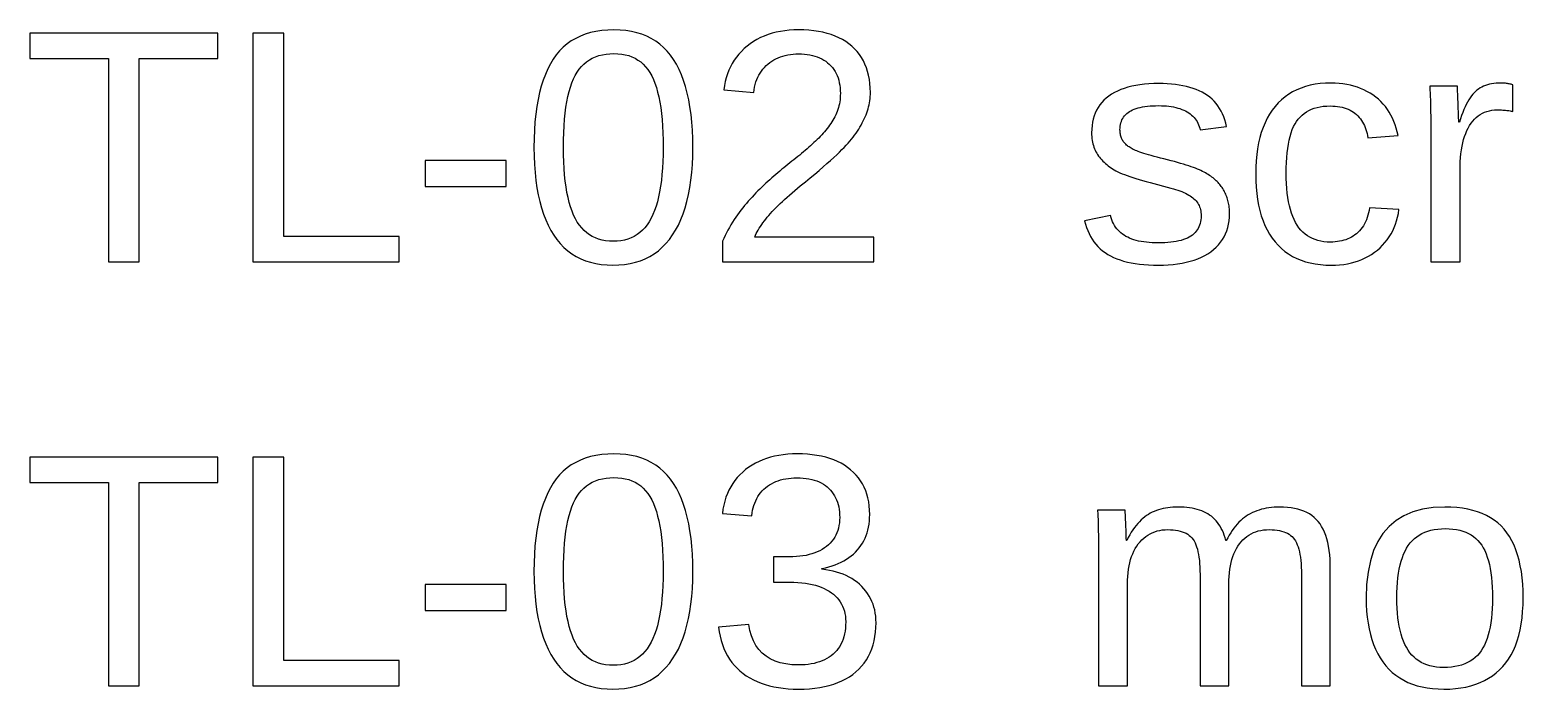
# Model space of a CAD drawing. Extents: x -27 to 133, y -77 to 15.
# Drawn here: x 72.05 to 82.35, y -1.41 to 3.13 of the extents above; entities that cross this region are included whole.
import ezdxf

# ---------------------------------------------------------------- set-up
doc = ezdxf.new("R2010")
doc.units = 0
doc.layers.get('0').update_dxf_attribs({"linetype": 'CONTINUOUS'})

msp = doc.modelspace()

# ---------------------------------------------------------------- linework, layer by layer
for points in [[(72.8056, 2.93306), (73.3472, 2.93306), (73.3472, 3.10761), (72.0515, 3.10761), (72.0515, 2.93306), (72.593, 2.93306), (72.593, 1.53107), (72.8056, 1.53107)], [(74.5982, 1.70563), (73.8015, 1.70563), (73.8015, 3.10761), (73.5878, 3.10761), (73.5878, 1.53107), (74.5982, 1.53107)], [(76.113, 1.50993), (76.1524, 1.51362), (76.1903, 1.51978), (76.2267, 1.5284), (76.2614, 1.53948), (76.2946, 1.55303), (76.3263, 1.56904), (76.3563, 1.58751), (76.3848, 1.60845), (76.4117, 1.63184), (76.4371, 1.6577), (76.4609, 1.68603), (76.4831, 1.71681), (76.5037, 1.74994), (76.5227, 1.78527), (76.54, 1.82282), (76.5556, 1.86257), (76.5697, 1.90454), (76.582, 1.94872), (76.5927, 1.99511), (76.6018, 2.04372), (76.6092, 2.09453), (76.615, 2.14756), (76.6191, 2.2028), (76.6216, 2.26024), (76.6224, 2.3199), (76.6216, 2.38054), (76.6193, 2.43884), (76.6153, 2.49481), (76.6099, 2.54845), (76.6028, 2.59976), (76.5942, 2.64874), (76.584, 2.69539), (76.5722, 2.73971), (76.5589, 2.7817), (76.544, 2.82136), (76.5275, 2.85868), (76.5094, 2.89368), (76.4898, 2.92634), (76.4686, 2.95664), (76.4456, 2.9845), (76.4208, 3.00995), (76.3944, 3.03297), (76.3662, 3.05357), (76.3363, 3.07174), (76.3047, 3.08749), (76.2713, 3.10082), (76.2363, 3.11172), (76.1994, 3.12021), (76.1609, 3.12626), (76.1206, 3.1299), (76.0786, 3.13111), (76.0355, 3.12991), (75.9941, 3.12632), (75.9546, 3.12032), (75.9169, 3.11194), (75.8811, 3.10115), (75.847, 3.08797), (75.8148, 3.07239), (75.7844, 3.05442), (75.7558, 3.03404), (75.729, 3.01128), (75.704, 2.98611), (75.6809, 2.95855), (75.6596, 2.92859), (75.64, 2.89623), (75.6219, 2.86145), (75.6055, 2.82427), (75.5906, 2.78468), (75.5772, 2.74268), (75.5655, 2.69827), (75.5553, 2.65145), (75.5466, 2.60221), (75.5396, 2.55057), (75.5341, 2.49652), (75.5301, 2.44006), (75.5278, 2.38119), (75.527, 2.3199), (75.5278, 2.25992), (75.5302, 2.20218), (75.5343, 2.1467), (75.5399, 2.09347), (75.5472, 2.04249), (75.5561, 1.99376), (75.5666, 1.94728), (75.5787, 1.90306), (75.5924, 1.86108), (75.6078, 1.82136), (75.6247, 1.78388), (75.6433, 1.74866), (75.6635, 1.71569), (75.6853, 1.68507), (75.7087, 1.6569), (75.7337, 1.63118), (75.7603, 1.60791), (75.7885, 1.58709), (75.8184, 1.56871), (75.8498, 1.55279), (75.8828, 1.53932), (75.9174, 1.52829), (75.9536, 1.51972), (75.9915, 1.5136), (76.0309, 1.50992), (76.0719, 1.5087)], [(77.8712, 1.70226), (77.0488, 1.70226), (77.0542, 1.71435), (77.0601, 1.72651), (77.0666, 1.73874), (77.0735, 1.75104), (77.0809, 1.76342), (77.0888, 1.77587), (77.0973, 1.78839), (77.1062, 1.80099), (77.1157, 1.81366), (77.1256, 1.8264), (77.136, 1.83922), (77.147, 1.8521), (77.1584, 1.86507), (77.1705, 1.87818), (77.1831, 1.89155), (77.1964, 1.90516), (77.2102, 1.91901), (77.2248, 1.93311), (77.2399, 1.94745), (77.2556, 1.96204), (77.272, 1.97688), (77.289, 1.99195), (77.3066, 2.00728), (77.3249, 2.02285), (77.3437, 2.03866), (77.3632, 2.05472), (77.3983, 2.08339), (77.4316, 2.11089), (77.4631, 2.1372), (77.4928, 2.16234), (77.5208, 2.1863), (77.5469, 2.20908), (77.5713, 2.23069), (77.5938, 2.25111), (77.6146, 2.27036), (77.6336, 2.28843), (77.6508, 2.30532), (77.6662, 2.32103), (77.6799, 2.33556), (77.6924, 2.34951), (77.7044, 2.36345), (77.7159, 2.37739), (77.7269, 2.39134), (77.7375, 2.40528), (77.7476, 2.41923), (77.7572, 2.43317), (77.7663, 2.44711), (77.7749, 2.46106), (77.7831, 2.475), (77.7907, 2.48894), (77.7979, 2.50289), (77.8046, 2.51683), (77.8108, 2.53078), (77.8165, 2.54475), (77.8217, 2.55872), (77.8265, 2.57271), (77.8307, 2.58671), (77.8344, 2.60073), (77.8376, 2.61476), (77.8404, 2.6288), (77.8426, 2.64286), (77.8443, 2.65692), (77.8456, 2.671), (77.8463, 2.6851), (77.8466, 2.69921), (77.8458, 2.73049), (77.8435, 2.76066), (77.8398, 2.78971), (77.8344, 2.81764), (77.8276, 2.84446), (77.8193, 2.87015), (77.8094, 2.89472), (77.7981, 2.91818), (77.7852, 2.94051), (77.7708, 2.96173), (77.7548, 2.98183), (77.7374, 3.0008), (77.7185, 3.01866), (77.6981, 3.0353), (77.6764, 3.0506), (77.6535, 3.06457), (77.6292, 3.07722), (77.6036, 3.08853), (77.5767, 3.09851), (77.5485, 3.10716), (77.519, 3.11448), (77.4882, 3.12046), (77.4561, 3.12512), (77.4227, 3.12845), (77.388, 3.13044), (77.352, 3.13111), (77.3191, 3.13045), (77.2871, 3.12846), (77.256, 3.12515), (77.2259, 3.12052), (77.1967, 3.11456), (77.1685, 3.10727), (77.1411, 3.09866), (77.1147, 3.08873), (77.0893, 3.07748), (77.0647, 3.0649), (77.0411, 3.05099), (77.0185, 3.03576), (76.9968, 3.01921), (76.9762, 3.00154), (76.957, 2.98295), (76.9391, 2.96346), (76.9227, 2.94304), (76.9076, 2.92172), (76.8939, 2.89948), (76.8815, 2.87633), (76.8705, 2.85226), (76.8609, 2.82728), (76.8527, 2.80139), (76.8458, 2.77458), (76.8403, 2.74686), (76.8362, 2.71823), (77.0421, 2.69921), (77.0447, 2.71832), (77.0482, 2.73677), (77.0525, 2.75455), (77.0575, 2.77166), (77.0634, 2.78811), (77.0702, 2.80388), (77.0777, 2.81899), (77.086, 2.83342), (77.0952, 2.84719), (77.1052, 2.86029), (77.116, 2.87272), (77.1276, 2.88448), (77.14, 2.89557), (77.1531, 2.90592), (77.1667, 2.91544), (77.1809, 2.92413), (77.1956, 2.93199), (77.2108, 2.93903), (77.2266, 2.94524), (77.2429, 2.95062), (77.2597, 2.95517), (77.2771, 2.95889), (77.295, 2.96179), (77.3135, 2.96386), (77.3325, 2.9651), (77.352, 2.96552), (77.3725, 2.96509), (77.3923, 2.96382), (77.4113, 2.9617), (77.4297, 2.95874), (77.4474, 2.95492), (77.4644, 2.95026), (77.4806, 2.94475), (77.4962, 2.9384), (77.5111, 2.93119), (77.5252, 2.92314), (77.5387, 2.91424), (77.5514, 2.9045), (77.5635, 2.89391), (77.5747, 2.88254), (77.5851, 2.87049), (77.5946, 2.85776), (77.6031, 2.84433), (77.6108, 2.83021), (77.6175, 2.81541), (77.6234, 2.79991), (77.6283, 2.78373), (77.6324, 2.76686), (77.6355, 2.7493), (77.6378, 2.73105), (77.6391, 2.71212), (77.6396, 2.69249), (77.6393, 2.67781), (77.6385, 2.66336), (77.6372, 2.64916), (77.6354, 2.63519), (77.633, 2.62146), (77.6302, 2.60796), (77.6268, 2.59471), (77.6228, 2.58169), (77.6184, 2.56891), (77.6134, 2.55637), (77.6079, 2.54407), (77.6019, 2.53201), (77.5954, 2.52018), (77.5884, 2.50852), (77.5811, 2.49693), (77.5735, 2.48542), (77.5656, 2.474), (77.5573, 2.46265), (77.5487, 2.45138), (77.5398, 2.44019), (77.5306, 2.42908), (77.521, 2.41805), (77.5112, 2.4071), (77.501, 2.39622), (77.4904, 2.38543), (77.4796, 2.37472), (77.4684, 2.36405), (77.4571, 2.35337), (77.4456, 2.3427), (77.4339, 2.33203), (77.4219, 2.32136), (77.4098, 2.31069), (77.3974, 2.30002), (77.3849, 2.28934), (77.3721, 2.27867), (77.3591, 2.268), (77.346, 2.25733), (77.3326, 2.24666), (77.319, 2.23599), (77.3053, 2.22524), (77.2916, 2.21436), (77.2779, 2.20334), (77.2641, 2.19218), (77.2503, 2.18089), (77.2365, 2.16945), (77.2227, 2.15787), (77.2089, 2.14616), (77.195, 2.1343), (77.1812, 2.12231), (77.1673, 2.11017), (77.1534, 2.0979), (77.1394, 2.08549), (77.1255, 2.0729), (77.1117, 2.06008), (77.098, 2.04704), (77.0844, 2.03377), (77.071, 2.02028), (77.0576, 2.00656), (77.0443, 1.99261), (77.0311, 1.97845), (77.018, 1.96405), (77.005, 1.94943), (76.9921, 1.93459), (76.9793, 1.91952), (76.9665, 1.90422), (76.954, 1.88863), (76.9418, 1.87268), (76.9299, 1.85636), (76.9183, 1.83968), (76.907, 1.82264), (76.896, 1.80523), (76.8853, 1.78746), (76.8749, 1.76932), (76.8648, 1.75082), (76.8549, 1.73195), (76.8454, 1.71272), (76.8362, 1.69313), (76.8273, 1.67317), (76.8273, 1.53107), (77.8712, 1.53107)], [(76.0472, 1.67409), (76.0214, 1.67685), (75.9967, 1.68145), (75.9731, 1.68789), (75.9508, 1.69618), (75.9295, 1.7063), (75.9094, 1.71826), (75.8905, 1.73207), (75.8727, 1.74771), (75.856, 1.7652), (75.8405, 1.78453), (75.8261, 1.80569), (75.8129, 1.8287), (75.8007, 1.85369), (75.7895, 1.88082), (75.7793, 1.91008), (75.7701, 1.94146), (75.7618, 1.97499), (75.7545, 2.01064), (75.7482, 2.04842), (75.7428, 2.08834), (75.7384, 2.13039), (75.735, 2.17457), (75.7326, 2.22088), (75.7311, 2.26933), (75.7307, 2.3199), (75.7311, 2.37194), (75.7326, 2.42168), (75.735, 2.46911), (75.7383, 2.51423), (75.7426, 2.55706), (75.7479, 2.59757), (75.7542, 2.63579), (75.7614, 2.6717), (75.7695, 2.7053), (75.7786, 2.73661), (75.7887, 2.7656), (75.7998, 2.7923), (75.8118, 2.81669), (75.8249, 2.83903), (75.8392, 2.85959), (75.8548, 2.87836), (75.8716, 2.89534), (75.8896, 2.91054), (75.9089, 2.92395), (75.9295, 2.93557), (75.9512, 2.9454), (75.9742, 2.95344), (75.9985, 2.9597), (76.024, 2.96417), (76.0507, 2.96685), (76.0786, 2.96774), (76.1059, 2.96684), (76.132, 2.96412), (76.1568, 2.95958), (76.1805, 2.95323), (76.2029, 2.94507), (76.2241, 2.93509), (76.2441, 2.9233), (76.2629, 2.90969), (76.2805, 2.89428), (76.2969, 2.87704), (76.3121, 2.858), (76.326, 2.83713), (76.3388, 2.81446), (76.3504, 2.78976), (76.3612, 2.76284), (76.371, 2.7337), (76.3799, 2.70233), (76.3878, 2.66874), (76.3948, 2.63292), (76.4009, 2.59488), (76.406, 2.55461), (76.4102, 2.51212), (76.4135, 2.4674), (76.4158, 2.42046), (76.4172, 2.37129), (76.4177, 2.3199), (76.4172, 2.2703), (76.4157, 2.22271), (76.4133, 2.17713), (76.4098, 2.13357), (76.4054, 2.09202), (76.4, 2.05248), (76.3937, 2.01495), (76.3863, 1.97943), (76.378, 1.94593), (76.3687, 1.91444), (76.3584, 1.88496), (76.3471, 1.8575), (76.3349, 1.83205), (76.3216, 1.80855), (76.3071, 1.78692), (76.2916, 1.76718), (76.2749, 1.74932), (76.2571, 1.73334), (76.2382, 1.71924), (76.2181, 1.70701), (76.1969, 1.69667), (76.1746, 1.68821), (76.1512, 1.68163), (76.1266, 1.67693), (76.101, 1.67411), (76.0741, 1.67317)], [(79.8669, 1.50925), (79.9008, 1.5109), (79.9336, 1.51364), (79.9651, 1.51749), (79.9954, 1.52243), (80.0245, 1.52848), (80.0523, 1.53562), (80.0789, 1.54386), (80.1043, 1.55321), (80.1285, 1.56365), (80.1514, 1.57518), (80.1731, 1.58782), (80.1936, 1.60156), (80.2128, 1.61631), (80.2303, 1.63199), (80.2464, 1.6486), (80.2609, 1.66613), (80.2739, 1.68459), (80.2854, 1.70398), (80.2953, 1.72429), (80.3038, 1.74553), (80.3106, 1.76769), (80.316, 1.79079), (80.3198, 1.81481), (80.3221, 1.83975), (80.3229, 1.86563), (80.3227, 1.87621), (80.3224, 1.88661), (80.3217, 1.89684), (80.3208, 1.90688), (80.3196, 1.91675), (80.3181, 1.92644), (80.3164, 1.93595), (80.3144, 1.94528), (80.3121, 1.95444), (80.3096, 1.96341), (80.3068, 1.97221), (80.3038, 1.98082), (80.3005, 1.98926), (80.2969, 1.99753), (80.2932, 2.00565), (80.2892, 2.01362), (80.285, 2.02144), (80.2805, 2.0291), (80.2759, 2.03661), (80.271, 2.04397), (80.266, 2.05118), (80.2607, 2.05823), (80.2551, 2.06514), (80.2494, 2.07188), (80.2435, 2.07848), (80.2373, 2.08493), (80.2308, 2.09125), (80.224, 2.09749), (80.2169, 2.10365), (80.2093, 2.10971), (80.2015, 2.1157), (80.1933, 2.12159), (80.1847, 2.1274), (80.1758, 2.13312), (80.1665, 2.13876), (80.1569, 2.14431), (80.1469, 2.14978), (80.1366, 2.15516), (80.126, 2.16045), (80.1146, 2.16574), (80.1021, 2.1711), (80.0887, 2.17653), (80.0741, 2.18204), (80.0585, 2.18762), (80.0418, 2.19327), (80.0241, 2.19899), (80.0053, 2.20479), (79.9855, 2.21066), (79.9645, 2.2166), (79.9426, 2.22262), (79.9196, 2.2287), (79.8955, 2.23486), (79.8702, 2.24113), (79.8462, 2.24718), (79.8237, 2.25302), (79.8025, 2.25864), (79.7827, 2.26406), (79.7643, 2.26926), (79.7472, 2.27426), (79.7316, 2.27904), (79.7173, 2.2836), (79.7044, 2.28796), (79.6928, 2.2921), (79.6827, 2.29604), (79.6739, 2.29976), (79.666, 2.30343), (79.6583, 2.30723), (79.651, 2.31114), (79.644, 2.31517), (79.6373, 2.31932), (79.6308, 2.32359), (79.6247, 2.32798), (79.6189, 2.33249), (79.6134, 2.33711), (79.6082, 2.34186), (79.6033, 2.34673), (79.5987, 2.35171), (79.5945, 2.35681), (79.5905, 2.36209), (79.5868, 2.36757), (79.5835, 2.37326), (79.5805, 2.37917), (79.5778, 2.38529), (79.5754, 2.39162), (79.5733, 2.39816), (79.5716, 2.40491), (79.5702, 2.41188), (79.569, 2.41906), (79.5682, 2.42644), (79.5678, 2.43404), (79.5676, 2.44186), (79.568, 2.45451), (79.5691, 2.46667), (79.5711, 2.47832), (79.5738, 2.48947), (79.5772, 2.50012), (79.5814, 2.51026), (79.5864, 2.5199), (79.5922, 2.52904), (79.5987, 2.53767), (79.606, 2.5458), (79.6141, 2.55343), (79.6229, 2.56055), (79.6325, 2.56717), (79.6429, 2.5733), (79.6542, 2.57893), (79.6663, 2.58408), (79.6792, 2.58873), (79.693, 2.59289), (79.7077, 2.59657), (79.7232, 2.59975), (79.7395, 2.60245), (79.7567, 2.60465), (79.7747, 2.60637), (79.7936, 2.60759), (79.8133, 2.60833), (79.8339, 2.60857), (79.8526, 2.60832), (79.8706, 2.60755), (79.8881, 2.60628), (79.9049, 2.60449), (79.9212, 2.6022), (79.9369, 2.59939), (79.952, 2.59608), (79.9665, 2.59226), (79.9805, 2.58792), (79.9938, 2.58308), (80.0066, 2.57773), (80.0187, 2.57186), (80.0303, 2.56549), (80.0412, 2.55864), (80.0515, 2.55135), (80.0611, 2.54362), (80.07, 2.53544), (80.0783, 2.52682), (80.0859, 2.51775), (80.0928, 2.50824), (80.0991, 2.49828), (80.1047, 2.48789), (80.1096, 2.47704), (80.1139, 2.46576), (80.1174, 2.45403), (80.1204, 2.44186), (80.3016, 2.46425), (80.2963, 2.48767), (80.2899, 2.51009), (80.2825, 2.5315), (80.2741, 2.5519), (80.2647, 2.5713), (80.2542, 2.5897), (80.2427, 2.60708), (80.2302, 2.62346), (80.2167, 2.63883), (80.2021, 2.6532), (80.1865, 2.66656), (80.1699, 2.67892), (80.1522, 2.69026), (80.1336, 2.70069), (80.114, 2.71028), (80.0934, 2.71904), (80.0718, 2.72697), (80.0493, 2.73406), (80.0258, 2.74031), (80.0013, 2.74574), (79.9758, 2.75032), (79.9494, 2.75408), (79.922, 2.757), (79.8936, 2.75908), (79.8642, 2.76033), (79.8339, 2.76075), (79.7998, 2.76024), (79.7669, 2.7587), (79.7354, 2.75613), (79.7051, 2.75254), (79.676, 2.74792), (79.6483, 2.74228), (79.6218, 2.73561), (79.5966, 2.72791), (79.5727, 2.71919), (79.5501, 2.70944), (79.5287, 2.69866), (79.5086, 2.68686), (79.4898, 2.67403), (79.4724, 2.66022), (79.4563, 2.64548), (79.4417, 2.62981), (79.4284, 2.6132), (79.4165, 2.59566), (79.406, 2.57719), (79.3969, 2.55778), (79.3893, 2.53744), (79.383, 2.51616), (79.3781, 2.49395), (79.3746, 2.47081), (79.3725, 2.44673), (79.3718, 2.42173), (79.372, 2.40812), (79.3728, 2.39485), (79.374, 2.3819), (79.3757, 2.36929), (79.3779, 2.35701), (79.3806, 2.34506), (79.3838, 2.33344), (79.3875, 2.32215), (79.3916, 2.31119), (79.3963, 2.30056), (79.4014, 2.29027), (79.4071, 2.2803), (79.4132, 2.27067), (79.4198, 2.26131), (79.4267, 2.25217), (79.434, 2.24325), (79.4417, 2.23454), (79.4498, 2.22606), (79.4582, 2.21779), (79.467, 2.20974), (79.4762, 2.20191), (79.4858, 2.1943), (79.4958, 2.18691), (79.5061, 2.17973), (79.5168, 2.17278), (79.5279, 2.16604), (79.5398, 2.15941), (79.5528, 2.15275), (79.5671, 2.14607), (79.5825, 2.13938), (79.5991, 2.13266), (79.6169, 2.12593), (79.6359, 2.11917), (79.656, 2.11239), (79.6774, 2.1056), (79.6999, 2.09878), (79.7236, 2.09195), (79.7485, 2.08509), (79.7746, 2.07821), (79.919, 2.04018), (79.9355, 2.03561), (79.9513, 2.03086), (79.9663, 2.02592), (79.9807, 2.02079), (79.9944, 2.01548), (80.0073, 2.00999), (80.0195, 2.00431), (80.031, 1.99844), (80.0418, 1.99239), (80.0519, 1.98615), (80.0613, 1.97973), (80.0699, 1.97312), (80.0778, 1.96633), (80.0851, 1.95928), (80.0918, 1.95192), (80.0979, 1.94424), (80.1035, 1.93625), (80.1084, 1.92793), (80.1128, 1.9193), (80.1166, 1.91035), (80.1198, 1.90108), (80.1224, 1.89149), (80.1245, 1.88159), (80.1259, 1.87137), (80.1268, 1.86083), (80.1271, 1.84997), (80.1267, 1.83578), (80.1254, 1.82216), (80.1233, 1.80909), (80.1203, 1.79657), (80.1166, 1.78461), (80.1119, 1.77321), (80.1065, 1.76237), (80.1002, 1.75208), (80.093, 1.74234), (80.085, 1.73317), (80.0762, 1.72455), (80.0665, 1.71648), (80.056, 1.70898), (80.0446, 1.70202), (80.0322, 1.69563), (80.0189, 1.68979), (80.0045, 1.68451), (79.9892, 1.67978), (79.9729, 1.67561), (79.9557, 1.67199), (79.9374, 1.66893), (79.9182, 1.66643), (79.898, 1.66449), (79.8769, 1.6631), (79.8548, 1.66226), (79.8317, 1.66198), (79.81, 1.66225), (79.7891, 1.66306), (79.7689, 1.6644), (79.7495, 1.66627), (79.7308, 1.66869), (79.7128, 1.67163), (79.6956, 1.67512), (79.6791, 1.67914), (79.6634, 1.6837), (79.6484, 1.68879), (79.6342, 1.69442), (79.6207, 1.70059), (79.6079, 1.70729), (79.5958, 1.71457), (79.5844, 1.72247), (79.5736, 1.73098), (79.5635, 1.74011), (79.554, 1.74985), (79.5452, 1.76021), (79.537, 1.77119), (79.5295, 1.78278), (79.5226, 1.79499), (79.5164, 1.80781), (79.5108, 1.82125), (79.5059, 1.8353), (79.5016, 1.84997), (79.3237, 1.81527), (79.3299, 1.79149), (79.3371, 1.7687), (79.3453, 1.7469), (79.3545, 1.72608), (79.3648, 1.70625), (79.376, 1.6874), (79.3883, 1.66954), (79.4015, 1.65267), (79.4158, 1.63678), (79.4311, 1.62188), (79.4475, 1.60797), (79.4648, 1.59504), (79.4831, 1.5831), (79.5026, 1.57209), (79.5233, 1.56197), (79.5452, 1.55272), (79.5683, 1.54436), (79.5927, 1.53687), (79.6183, 1.53027), (79.6451, 1.52455), (79.6731, 1.5197), (79.7024, 1.51574), (79.7329, 1.51266), (79.7646, 1.51046), (79.7975, 1.50914), (79.8317, 1.5087)], [(81.0537, 1.50931), (81.0821, 1.51116), (81.1098, 1.51424), (81.1366, 1.51855), (81.1626, 1.52409), (81.1879, 1.53086), (81.2123, 1.53887), (81.236, 1.5481), (81.2588, 1.55857), (81.2809, 1.57027), (81.3021, 1.58319), (81.3226, 1.59736), (81.3423, 1.61275), (81.361, 1.62917), (81.3784, 1.64644), (81.3947, 1.66453), (81.4098, 1.68346), (81.4236, 1.70322), (81.4363, 1.72382), (81.4477, 1.74525), (81.458, 1.76752), (81.467, 1.79062), (81.4748, 1.81456), (81.4815, 1.83933), (81.4869, 1.86493), (81.4911, 1.89137), (81.2875, 1.90478), (81.2845, 1.88656), (81.281, 1.86908), (81.2768, 1.85235), (81.2719, 1.83635), (81.2664, 1.8211), (81.2602, 1.80659), (81.2533, 1.79282), (81.2458, 1.77979), (81.2377, 1.7675), (81.2289, 1.75595), (81.2194, 1.74514), (81.2093, 1.73508), (81.1985, 1.72576), (81.1872, 1.71715), (81.1755, 1.70923), (81.1633, 1.702), (81.1508, 1.69546), (81.1378, 1.68961), (81.1244, 1.68444), (81.1106, 1.67997), (81.0963, 1.67618), (81.0817, 1.67308), (81.0666, 1.67067), (81.0511, 1.66895), (81.0352, 1.66792), (81.0189, 1.66758), (80.9958, 1.66827), (80.9736, 1.67033), (80.9523, 1.67377), (80.9319, 1.67859), (80.9124, 1.68479), (80.8939, 1.69236), (80.8762, 1.70131), (80.8595, 1.71164), (80.8437, 1.72335), (80.8288, 1.73643), (80.8148, 1.75089), (80.8017, 1.76672), (80.7895, 1.78393), (80.7783, 1.80258), (80.7679, 1.82271), (80.7585, 1.84432), (80.7499, 1.86741), (80.7423, 1.89199), (80.7355, 1.91805), (80.7297, 1.9456), (80.7247, 1.97462), (80.7207, 2.00513), (80.7175, 2.03712), (80.7153, 2.0706), (80.7139, 2.10556), (80.7135, 2.142), (80.7139, 2.17987), (80.7151, 2.21602), (80.7173, 2.25044), (80.7202, 2.28315), (80.724, 2.31413), (80.7287, 2.34339), (80.7342, 2.37093), (80.7406, 2.39675), (80.7478, 2.42085), (80.7558, 2.44323), (80.7647, 2.46389), (80.7745, 2.48282), (80.7851, 2.50003), (80.7966, 2.51576), (80.8092, 2.53023), (80.8228, 2.54344), (80.8375, 2.55539), (80.8532, 2.56608), (80.87, 2.57552), (80.8878, 2.5837), (80.9067, 2.59062), (80.9266, 2.59628), (80.9475, 2.60068), (80.9695, 2.60383), (80.9926, 2.60571), (81.0167, 2.60634), (81.0344, 2.60599), (81.0516, 2.60494), (81.0681, 2.60319), (81.0839, 2.60073), (81.0991, 2.59757), (81.1137, 2.59371), (81.1276, 2.58915), (81.1409, 2.58389), (81.1536, 2.57792), (81.1656, 2.57125), (81.177, 2.56389), (81.1878, 2.55582), (81.1979, 2.54704), (81.2075, 2.53767), (81.2164, 2.52782), (81.2248, 2.51747), (81.2326, 2.50663), (81.2399, 2.4953), (81.2466, 2.48348), (81.2527, 2.47118), (81.2582, 2.45838), (81.2632, 2.44509), (81.2676, 2.43131), (81.2714, 2.41705), (81.2747, 2.40229), (81.2774, 2.38704), (81.4844, 2.4027), (81.479, 2.42826), (81.4726, 2.45297), (81.4651, 2.47681), (81.4565, 2.49979), (81.4468, 2.52191), (81.436, 2.54317), (81.4242, 2.56357), (81.4113, 2.5831), (81.3973, 2.60178), (81.3822, 2.61959), (81.3661, 2.63655), (81.3488, 2.65264), (81.3305, 2.66787), (81.3113, 2.68211), (81.2913, 2.6952), (81.2706, 2.70716), (81.2492, 2.71798), (81.2269, 2.72766), (81.204, 2.7362), (81.1803, 2.7436), (81.1558, 2.74987), (81.1306, 2.75499), (81.1046, 2.75898), (81.0779, 2.76182), (81.0505, 2.76353), (81.0223, 2.7641), (80.9844, 2.76315), (80.9479, 2.7603), (80.9128, 2.75555), (80.8791, 2.7489), (80.8467, 2.74035), (80.8157, 2.7299), (80.7861, 2.71755), (80.7579, 2.7033), (80.731, 2.68714), (80.7055, 2.66909), (80.6814, 2.64914), (80.6587, 2.62729), (80.6374, 2.60354), (80.6175, 2.57798), (80.5992, 2.55071), (80.5826, 2.52172), (80.5675, 2.49101), (80.554, 2.45859), (80.542, 2.42446), (80.5317, 2.38861), (80.523, 2.35105), (80.5158, 2.31177), (80.5103, 2.27078), (80.5063, 2.22807), (80.5039, 2.18365), (80.5031, 2.13751), (80.5039, 2.09105), (80.5063, 2.04632), (80.5102, 2.00334), (80.5158, 1.96209), (80.5229, 1.92259), (80.5316, 1.88483), (80.5419, 1.84881), (80.5537, 1.81453), (80.5672, 1.782), (80.5822, 1.7512), (80.5988, 1.72215), (80.617, 1.69483), (80.6368, 1.66926), (80.6581, 1.64551), (80.6808, 1.62366), (80.7049, 1.6037), (80.7305, 1.58565), (80.7575, 1.5695), (80.7859, 1.55525), (80.8157, 1.5429), (80.8469, 1.53245), (80.8796, 1.5239), (80.9137, 1.51725), (80.9492, 1.5125), (80.9861, 1.50965), (81.0245, 1.5087)], [(81.9119, 2.16213), (81.9123, 2.19257), (81.9135, 2.22189), (81.9154, 2.25012), (81.9181, 2.27723), (81.9217, 2.30324), (81.926, 2.32815), (81.931, 2.35194), (81.9369, 2.37464), (81.9435, 2.39622), (81.951, 2.4167), (81.9592, 2.43608), (81.9681, 2.45434), (81.9779, 2.47151), (81.9884, 2.48748), (81.9996, 2.50217), (82.0115, 2.51559), (82.0242, 2.52773), (82.0375, 2.53859), (82.0515, 2.54818), (82.0662, 2.55648), (82.0816, 2.56351), (82.0977, 2.56926), (82.1146, 2.57373), (82.1321, 2.57693), (82.1503, 2.57884), (82.1692, 2.57948), (82.1794, 2.57942), (82.1893, 2.57922), (82.1988, 2.57889), (82.208, 2.57842), (82.2169, 2.57783), (82.2255, 2.5771), (82.2338, 2.57624), (82.2417, 2.57525), (82.2493, 2.57412), (82.2566, 2.57286), (82.2636, 2.57147), (82.2703, 2.56995), (82.2767, 2.5683), (82.2767, 2.75291), (82.2703, 2.75457), (82.2639, 2.75609), (82.2576, 2.75748), (82.2513, 2.75874), (82.245, 2.75986), (82.2387, 2.76086), (82.2324, 2.76172), (82.2261, 2.76245), (82.2199, 2.76304), (82.2136, 2.7635), (82.2074, 2.76384), (82.2012, 2.76403), (82.195, 2.7641), (82.1777, 2.76376), (82.1611, 2.76275), (82.145, 2.76106), (82.1296, 2.7587), (82.1148, 2.75566), (82.1006, 2.75195), (82.087, 2.74756), (82.074, 2.74249), (82.0616, 2.73675), (82.0498, 2.73034), (82.0387, 2.72325), (82.0281, 2.71548), (82.0182, 2.70704), (82.0086, 2.69768), (81.9992, 2.68716), (81.99, 2.67547), (81.981, 2.66261), (81.9721, 2.64859), (81.9634, 2.6334), (81.9549, 2.61705), (81.9466, 2.59953), (81.9384, 2.58084), (81.9304, 2.561), (81.9226, 2.53998), (81.9149, 2.5178), (81.9074, 2.49446), (81.9029, 2.49446), (81.9029, 2.5018), (81.9027, 2.51109), (81.9025, 2.52232), (81.9021, 2.5355), (81.9016, 2.55063), (81.901, 2.56771), (81.9003, 2.58673), (81.8996, 2.60769), (81.8987, 2.63061), (81.8976, 2.65547), (81.8965, 2.68227), (81.8953, 2.71103), (81.894, 2.74173), (81.7038, 2.74173), (81.7048, 2.71813), (81.7057, 2.69485), (81.7065, 2.67189), (81.7073, 2.64925), (81.7079, 2.62692), (81.7085, 2.60492), (81.7091, 2.58323), (81.7095, 2.56185), (81.7098, 2.5408), (81.7101, 2.52006), (81.7103, 2.49964), (81.7104, 2.47954), (81.7105, 2.45976), (81.7105, 1.53107), (81.9119, 1.53107)], [(75.3356, 2.22927), (74.7762, 2.22927), (74.7762, 2.05024), (75.3356, 2.05024)], [(76.113, -1.41356), (76.1524, -1.40986), (76.1903, -1.40371), (76.2267, -1.39509), (76.2614, -1.384), (76.2946, -1.37046), (76.3263, -1.35445), (76.3563, -1.33598), (76.3848, -1.31504), (76.4117, -1.29165), (76.4371, -1.26578), (76.4609, -1.23746), (76.4831, -1.20668), (76.5037, -1.17355), (76.5227, -1.13822), (76.54, -1.10067), (76.5556, -1.06091), (76.5697, -1.01895), (76.582, -0.97476), (76.5927, -0.92837), (76.6018, -0.87977), (76.6092, -0.82896), (76.615, -0.77593), (76.6191, -0.72069), (76.6216, -0.66324), (76.6224, -0.60358), (76.6216, -0.54295), (76.6193, -0.48465), (76.6153, -0.42868), (76.6099, -0.37503), (76.6028, -0.32372), (76.5942, -0.27474), (76.584, -0.22809), (76.5722, -0.18378), (76.5589, -0.14179), (76.544, -0.10213), (76.5275, -0.0648), (76.5094, -0.02981), (76.4898, 0.00286), (76.4686, 0.03315), (76.4456, 0.06102), (76.4208, 0.08646), (76.3944, 0.10948), (76.3662, 0.13008), (76.3363, 0.14825), (76.3047, 0.164), (76.2713, 0.17733), (76.2363, 0.18824), (76.1994, 0.19672), (76.1609, 0.20278), (76.1206, 0.20641), (76.0786, 0.20762), (76.0355, 0.20642), (75.9941, 0.20283), (75.9546, 0.19684), (75.9169, 0.18845), (75.8811, 0.17766), (75.847, 0.16448), (75.8148, 0.1489), (75.7844, 0.13093), (75.7558, 0.11056), (75.729, 0.08779), (75.704, 0.06262), (75.6809, 0.03506), (75.6596, 0.0051), (75.64, -0.02726), (75.6219, -0.06203), (75.6055, -0.09922), (75.5906, -0.13881), (75.5772, -0.18081), (75.5655, -0.22522), (75.5553, -0.27204), (75.5466, -0.32127), (75.5396, -0.37292), (75.5341, -0.42697), (75.5301, -0.48343), (75.5278, -0.5423), (75.527, -0.60358), (75.5278, -0.66357), (75.5302, -0.7213), (75.5343, -0.77679), (75.5399, -0.83002), (75.5472, -0.881), (75.5561, -0.92973), (75.5666, -0.9762), (75.5787, -1.02043), (75.5924, -1.06241), (75.6078, -1.10213), (75.6247, -1.13961), (75.6433, -1.17483), (75.6635, -1.2078), (75.6853, -1.23842), (75.7087, -1.26659), (75.7337, -1.29231), (75.7603, -1.31558), (75.7885, -1.3364), (75.8184, -1.35477), (75.8498, -1.3707), (75.8828, -1.38417), (75.9174, -1.39519), (75.9536, -1.40377), (75.9915, -1.40989), (76.0309, -1.41357), (76.0719, -1.41479)], [(77.3898, -1.41408), (77.4273, -1.41196), (77.4634, -1.40841), (77.498, -1.40346), (77.5313, -1.39708), (77.5632, -1.38929), (77.5937, -1.38008), (77.6227, -1.36945), (77.6504, -1.35741), (77.6766, -1.34395), (77.7015, -1.32907), (77.7249, -1.31278), (77.747, -1.29507), (77.7675, -1.27606), (77.7864, -1.2559), (77.8036, -1.23457), (77.8192, -1.21207), (77.8332, -1.18841), (77.8455, -1.16358), (77.8562, -1.13759), (77.8652, -1.11043), (77.8726, -1.08211), (77.8783, -1.05262), (77.8824, -1.02196), (77.8849, -0.99015), (77.8857, -0.95716), (77.8851, -0.93423), (77.8834, -0.9119), (77.8805, -0.89019), (77.8764, -0.86908), (77.8712, -0.84858), (77.8648, -0.82869), (77.8572, -0.80941), (77.8484, -0.79074), (77.8385, -0.77268), (77.8275, -0.75523), (77.8152, -0.73838), (77.8018, -0.72215), (77.7873, -0.70653), (77.7716, -0.69168), (77.7551, -0.6778), (77.7376, -0.66486), (77.7193, -0.65287), (77.6999, -0.64185), (77.6797, -0.63177), (77.6585, -0.62265), (77.6364, -0.61448), (77.6134, -0.60726), (77.5894, -0.601), (77.5646, -0.59569), (77.5388, -0.59133), (77.512, -0.58793), (77.512, -0.58345), (77.5364, -0.57793), (77.5598, -0.57168), (77.5823, -0.56471), (77.6039, -0.55702), (77.6246, -0.54861), (77.6444, -0.53947), (77.6633, -0.52962), (77.6813, -0.51904), (77.6984, -0.50774), (77.7146, -0.49572), (77.7298, -0.48298), (77.7442, -0.46952), (77.7576, -0.45533), (77.7701, -0.44045), (77.7816, -0.4249), (77.7921, -0.40869), (77.8016, -0.3918), (77.8101, -0.37424), (77.8176, -0.35602), (77.8241, -0.33713), (77.8296, -0.31757), (77.8341, -0.29734), (77.8376, -0.27644), (77.8401, -0.25487), (77.8416, -0.23263), (77.8421, -0.20973), (77.8413, -0.17995), (77.839, -0.15119), (77.8351, -0.12346), (77.8297, -0.09675), (77.8227, -0.07108), (77.8141, -0.04642), (77.804, -0.0228), (77.7923, -0.0002), (77.7791, 0.02137), (77.7643, 0.04192), (77.748, 0.06144), (77.7301, 0.07993), (77.7106, 0.0974), (77.6898, 0.11371), (77.6677, 0.12871), (77.6443, 0.1424), (77.6197, 0.15479), (77.5939, 0.16588), (77.5667, 0.17566), (77.5384, 0.18414), (77.5088, 0.19132), (77.4779, 0.19719), (77.4458, 0.20175), (77.4124, 0.20501), (77.3778, 0.20697), (77.3419, 0.20762), (77.309, 0.20698), (77.277, 0.20505), (77.246, 0.20184), (77.2158, 0.19735), (77.1866, 0.19157), (77.1584, 0.1845), (77.1311, 0.17615), (77.1047, 0.16652), (77.0792, 0.1556), (77.0547, 0.1434), (77.0311, 0.12991), (77.0084, 0.11514), (76.9867, 0.09909), (76.9661, 0.08188), (76.9469, 0.06368), (76.9291, 0.04446), (76.9126, 0.02424), (76.8975, 0.00302), (76.8838, -0.01921), (76.8715, -0.04245), (76.8605, -0.0667), (76.8509, -0.09195), (76.8426, -0.11821), (76.8358, -0.14547), (76.8303, -0.17374), (76.8261, -0.20301), (77.0287, -0.21869), (77.0311, -0.19991), (77.0344, -0.18179), (77.0385, -0.16434), (77.0434, -0.14755), (77.0492, -0.13142), (77.0557, -0.11595), (77.0631, -0.10115), (77.0712, -0.08701), (77.0802, -0.07353), (77.09, -0.06071), (77.1006, -0.04856), (77.1121, -0.03706), (77.1243, -0.02623), (77.1373, -0.01613), (77.1508, -0.00684), (77.165, 0.00164), (77.1798, 0.00931), (77.1951, 0.01618), (77.2111, 0.02224), (77.2276, 0.02749), (77.2448, 0.03193), (77.2626, 0.03557), (77.281, 0.03839), (77.2999, 0.04041), (77.3195, 0.04162), (77.3397, 0.04203), (77.3618, 0.04159), (77.3831, 0.04029), (77.4035, 0.03812), (77.4231, 0.03509), (77.4418, 0.03119), (77.4596, 0.02642), (77.4766, 0.02078), (77.4928, 0.01427), (77.5081, 0.0069), (77.5225, -0.00134), (77.5361, -0.01045), (77.5488, -0.02042), (77.5607, -0.03127), (77.5717, -0.04286), (77.5818, -0.05507), (77.5911, -0.06792), (77.5994, -0.0814), (77.6069, -0.09551), (77.6135, -0.11024), (77.6192, -0.1256), (77.6241, -0.1416), (77.6281, -0.15822), (77.6311, -0.17547), (77.6333, -0.19335), (77.6347, -0.21186), (77.6351, -0.231), (77.6346, -0.25029), (77.6329, -0.26893), (77.6302, -0.28692), (77.6265, -0.30424), (77.6216, -0.32092), (77.6157, -0.33694), (77.6087, -0.3523), (77.6006, -0.36701), (77.5914, -0.38106), (77.5811, -0.39446), (77.5698, -0.4072), (77.5574, -0.41928), (77.5439, -0.43071), (77.5294, -0.44139), (77.5141, -0.45121), (77.4979, -0.46018), (77.4807, -0.46829), (77.4628, -0.47555), (77.4439, -0.48196), (77.4241, -0.48751), (77.4035, -0.49221), (77.382, -0.49605), (77.3596, -0.49904), (77.3363, -0.50118), (77.3122, -0.50246), (77.2871, -0.50288), (77.1775, -0.50288), (77.1775, -0.67744), (77.2916, -0.67744), (77.3198, -0.67787), (77.347, -0.67915), (77.3732, -0.68128), (77.3983, -0.68427), (77.4223, -0.68811), (77.4454, -0.69281), (77.4674, -0.69836), (77.4883, -0.70477), (77.5082, -0.71203), (77.5271, -0.72014), (77.5449, -0.72911), (77.5617, -0.73893), (77.5775, -0.74961), (77.5921, -0.76105), (77.6056, -0.77315), (77.6179, -0.78593), (77.629, -0.79937), (77.639, -0.81348), (77.6478, -0.82826), (77.6554, -0.84371), (77.6618, -0.85983), (77.6671, -0.87662), (77.6712, -0.89407), (77.6742, -0.91219), (77.6759, -0.93099), (77.6765, -0.95045), (77.676, -0.97274), (77.6744, -0.99417), (77.6719, -1.01474), (77.6683, -1.03445), (77.6637, -1.0533), (77.658, -1.07129), (77.6514, -1.08842), (77.6437, -1.10468), (77.6349, -1.12009), (77.6252, -1.13464), (77.6144, -1.14832), (77.6026, -1.16115), (77.5898, -1.17311), (77.576, -1.1842), (77.5615, -1.1944), (77.5463, -1.20372), (77.5302, -1.21215), (77.5134, -1.21969), (77.4958, -1.22634), (77.4774, -1.23211), (77.4583, -1.23699), (77.4383, -1.24098), (77.4176, -1.24408), (77.3962, -1.2463), (77.3739, -1.24763), (77.3509, -1.24807), (77.3058, -1.24642), (77.2638, -1.24145), (77.225, -1.23318), (77.1892, -1.22159), (77.1566, -1.20669), (77.127, -1.18849), (77.1006, -1.16697), (77.0773, -1.14214), (77.0571, -1.114), (77.04, -1.08256), (77.026, -1.0478), (77.0152, -1.00973), (77.0074, -0.96835), (76.7993, -0.98737), (76.8041, -1.01929), (76.8103, -1.04999), (76.8178, -1.07946), (76.8268, -1.10771), (76.8371, -1.13473), (76.8487, -1.16053), (76.8618, -1.1851), (76.8762, -1.20845), (76.892, -1.23057), (76.9091, -1.25147), (76.9276, -1.27114), (76.9475, -1.28959), (76.9688, -1.30681), (76.9913, -1.32279), (77.015, -1.33748), (77.0398, -1.3509), (77.0657, -1.36304), (77.0928, -1.3739), (77.1211, -1.38348), (77.1505, -1.39179), (77.181, -1.39882), (77.2127, -1.40457), (77.2455, -1.40904), (77.2795, -1.41223), (77.3146, -1.41415), (77.3509, -1.41479)], [(72.8056, 0.00957), (73.3472, 0.00957), (73.3472, 0.18413), (72.0515, 0.18413), (72.0515, 0.00957), (72.593, 0.00957), (72.593, -1.39242), (72.8056, -1.39242)], [(74.5982, -1.21786), (73.8015, -1.21786), (73.8015, 0.18413), (73.5878, 0.18413), (73.5878, -1.39242), (74.5982, -1.39242)], [(76.0472, -1.2494), (76.0214, -1.24664), (75.9967, -1.24204), (75.9731, -1.23559), (75.9508, -1.22731), (75.9295, -1.21719), (75.9094, -1.20522), (75.8905, -1.19142), (75.8727, -1.17577), (75.856, -1.15829), (75.8405, -1.13896), (75.8261, -1.1178), (75.8129, -1.09479), (75.8007, -1.0698), (75.7895, -1.04267), (75.7793, -1.01341), (75.7701, -0.98202), (75.7618, -0.9485), (75.7545, -0.91285), (75.7482, -0.87506), (75.7428, -0.83515), (75.7384, -0.7931), (75.735, -0.74892), (75.7326, -0.70261), (75.7311, -0.65416), (75.7307, -0.60358), (75.7311, -0.55154), (75.7326, -0.50181), (75.735, -0.45438), (75.7383, -0.40925), (75.7426, -0.36643), (75.7479, -0.32591), (75.7542, -0.2877), (75.7614, -0.25179), (75.7695, -0.21818), (75.7786, -0.18688), (75.7887, -0.15788), (75.7998, -0.13119), (75.8118, -0.1068), (75.8249, -0.08446), (75.8392, -0.0639), (75.8548, -0.04513), (75.8716, -0.02814), (75.8896, -0.01295), (75.9089, 0.00046), (75.9295, 0.01208), (75.9512, 0.02191), (75.9742, 0.02995), (75.9985, 0.03621), (76.024, 0.04068), (76.0507, 0.04336), (76.0786, 0.04426), (76.1059, 0.04335), (76.132, 0.04063), (76.1568, 0.03609), (76.1805, 0.02974), (76.2029, 0.02158), (76.2241, 0.0116), (76.2441, -0.00019), (76.2629, -0.01379), (76.2805, -0.02921), (76.2969, -0.04645), (76.3121, -0.06549), (76.326, -0.08635), (76.3388, -0.10903), (76.3504, -0.13372), (76.3612, -0.16064), (76.371, -0.18979), (76.3799, -0.22116), (76.3878, -0.25475), (76.3948, -0.29057), (76.4009, -0.32861), (76.406, -0.36888), (76.4102, -0.41137), (76.4135, -0.45609), (76.4158, -0.50303), (76.4172, -0.55219), (76.4177, -0.60358), (76.4172, -0.65319), (76.4157, -0.70078), (76.4133, -0.74635), (76.4098, -0.78992), (76.4054, -0.83147), (76.4, -0.87101), (76.3937, -0.90854), (76.3863, -0.94405), (76.378, -0.97756), (76.3687, -1.00905), (76.3584, -1.03852), (76.3471, -1.06599), (76.3349, -1.09144), (76.3216, -1.11494), (76.3071, -1.13656), (76.2916, -1.15631), (76.2749, -1.17417), (76.2571, -1.19015), (76.2382, -1.20425), (76.2181, -1.21647), (76.1969, -1.22682), (76.1746, -1.23528), (76.1512, -1.24186), (76.1266, -1.24656), (76.101, -1.24938), (76.0741, -1.25032)], [(79.6191, -0.69087), (79.6195, -0.6638), (79.6209, -0.63769), (79.6231, -0.61253), (79.6262, -0.58833), (79.6302, -0.56508), (79.6351, -0.54278), (79.6408, -0.52143), (79.6475, -0.50104), (79.655, -0.4816), (79.6634, -0.46312), (79.6728, -0.44559), (79.683, -0.42901), (79.694, -0.41339), (79.7059, -0.39882), (79.7184, -0.38542), (79.7315, -0.37318), (79.7453, -0.36211), (79.7597, -0.35221), (79.7747, -0.34347), (79.7904, -0.33589), (79.8067, -0.32948), (79.8236, -0.32424), (79.8412, -0.32016), (79.8594, -0.31725), (79.8782, -0.3155), (79.8977, -0.31492), (79.9165, -0.31531), (79.9344, -0.31651), (79.9514, -0.31849), (79.9675, -0.32127), (79.9827, -0.32485), (79.9969, -0.32922), (80.0103, -0.33438), (80.0227, -0.34034), (80.0342, -0.34709), (80.0448, -0.35464), (80.0545, -0.36299), (80.0633, -0.37212), (80.0711, -0.38205), (80.0782, -0.39302), (80.0848, -0.40528), (80.0908, -0.41881), (80.0962, -0.43364), (80.101, -0.44975), (80.1053, -0.46714), (80.109, -0.48581), (80.1121, -0.50578), (80.1147, -0.52702), (80.1167, -0.54955), (80.1181, -0.57337), (80.119, -0.59847), (80.1192, -0.62485), (80.1192, -1.39242), (80.3184, -1.39242), (80.3184, -0.69087), (80.3188, -0.66364), (80.3201, -0.63739), (80.3223, -0.61211), (80.3253, -0.5878), (80.3292, -0.56446), (80.334, -0.5421), (80.3397, -0.52071), (80.3462, -0.5003), (80.3535, -0.48086), (80.3618, -0.46239), (80.3709, -0.4449), (80.3808, -0.42838), (80.3917, -0.41283), (80.4033, -0.39834), (80.4156, -0.38502), (80.4286, -0.37285), (80.4424, -0.36184), (80.4568, -0.352), (80.4719, -0.34331), (80.4876, -0.33577), (80.5041, -0.3294), (80.5213, -0.32419), (80.5392, -0.32013), (80.5578, -0.31723), (80.577, -0.3155), (80.597, -0.31492), (80.6158, -0.31531), (80.6337, -0.31651), (80.6507, -0.31849), (80.6668, -0.32127), (80.682, -0.32485), (80.6962, -0.32922), (80.7096, -0.33438), (80.722, -0.34034), (80.7335, -0.34709), (80.7441, -0.35464), (80.7538, -0.36299), (80.7626, -0.37212), (80.7704, -0.38205), (80.7776, -0.39302), (80.7841, -0.40528), (80.7901, -0.41881), (80.7955, -0.43364), (80.8003, -0.44975), (80.8046, -0.46714), (80.8083, -0.48581), (80.8114, -0.50578), (80.814, -0.52702), (80.816, -0.54955), (80.8174, -0.57337), (80.8183, -0.59847), (80.8186, -0.62485), (80.8186, -1.39242), (81.0177, -1.39242), (81.0177, -0.58568), (81.0172, -0.55149), (81.0157, -0.51881), (81.0133, -0.48764), (81.0098, -0.45798), (81.0054, -0.42983), (81, -0.40319), (80.9935, -0.37806), (80.9861, -0.35443), (80.9778, -0.33232), (80.9684, -0.31172), (80.958, -0.29262), (80.9467, -0.27504), (80.9344, -0.25897), (80.9209, -0.24424), (80.9063, -0.23068), (80.8905, -0.21831), (80.8736, -0.20711), (80.8554, -0.1971), (80.8361, -0.18826), (80.8155, -0.1806), (80.7938, -0.17412), (80.7709, -0.16881), (80.7469, -0.16469), (80.7216, -0.16174), (80.6951, -0.15998), (80.6675, -0.15939), (80.6483, -0.15971), (80.6295, -0.16066), (80.6111, -0.16225), (80.5932, -0.16447), (80.5758, -0.16733), (80.5588, -0.17083), (80.5422, -0.17496), (80.5261, -0.17973), (80.5104, -0.18513), (80.4952, -0.19117), (80.4804, -0.19784), (80.466, -0.20515), (80.4521, -0.2131), (80.4386, -0.22176), (80.4254, -0.23124), (80.4125, -0.24152), (80.3999, -0.25261), (80.3876, -0.2645), (80.3756, -0.27721), (80.3639, -0.29072), (80.3526, -0.30504), (80.3416, -0.32017), (80.3308, -0.3361), (80.3204, -0.35285), (80.3103, -0.3704), (80.3005, -0.38875), (80.2971, -0.38875), (80.292, -0.37072), (80.2863, -0.35345), (80.2801, -0.33695), (80.2733, -0.32122), (80.2658, -0.30626), (80.2578, -0.29207), (80.2493, -0.27864), (80.2401, -0.26598), (80.2304, -0.25409), (80.2201, -0.24297), (80.2093, -0.23262), (80.1978, -0.22303), (80.1858, -0.21422), (80.1732, -0.20611), (80.1598, -0.19864), (80.1458, -0.19183), (80.1311, -0.18567), (80.1157, -0.18015), (80.0997, -0.17528), (80.0829, -0.17107), (80.0655, -0.1675), (80.0474, -0.16458), (80.0286, -0.16231), (80.0092, -0.16068), (79.989, -0.15971), (79.9682, -0.15939), (79.9498, -0.15968), (79.9319, -0.16058), (79.9144, -0.16207), (79.8973, -0.16415), (79.8807, -0.16684), (79.8645, -0.17011), (79.8488, -0.17399), (79.8334, -0.17846), (79.8186, -0.18352), (79.8041, -0.18918), (79.7901, -0.19544), (79.7766, -0.2023), (79.7634, -0.20974), (79.7506, -0.21795), (79.7381, -0.22709), (79.7257, -0.23715), (79.7136, -0.24814), (79.7017, -0.26006), (79.69, -0.2729), (79.6786, -0.28667), (79.6674, -0.30137), (79.6564, -0.31699), (79.6456, -0.33354), (79.635, -0.35102), (79.6247, -0.36942), (79.6146, -0.38875), (79.6113, -0.38875), (79.6109, -0.37549), (79.6106, -0.36289), (79.6103, -0.35097), (79.6099, -0.33971), (79.6096, -0.32912), (79.6093, -0.3192), (79.609, -0.30995), (79.6087, -0.30137), (79.6084, -0.29345), (79.6081, -0.28621), (79.6079, -0.27963), (79.6076, -0.27372), (79.6073, -0.26848), (79.6071, -0.26362), (79.6068, -0.25884), (79.6066, -0.25415), (79.6064, -0.24955), (79.6061, -0.24503), (79.6059, -0.24059), (79.6057, -0.23625), (79.6055, -0.23199), (79.6053, -0.22781), (79.6051, -0.22372), (79.6049, -0.21972), (79.6047, -0.2158), (79.6045, -0.21197), (79.6044, -0.2083), (79.6042, -0.20485), (79.604, -0.20162), (79.6038, -0.19862), (79.6037, -0.19585), (79.6035, -0.1933), (79.6033, -0.19098), (79.6032, -0.18888), (79.603, -0.18701), (79.6028, -0.18536), (79.6026, -0.18393), (79.6025, -0.18274), (79.6023, -0.18176), (79.4121, -0.18176), (79.4131, -0.18996), (79.414, -0.20011), (79.4148, -0.21221), (79.4156, -0.22625), (79.4163, -0.24224), (79.4169, -0.26018), (79.4174, -0.28006), (79.4178, -0.30189), (79.4182, -0.32566), (79.4184, -0.35139), (79.4186, -0.37906), (79.4188, -0.40867), (79.4188, -0.44023), (79.4188, -1.39242), (79.6191, -1.39242)], [(81.8413, -1.41387), (81.88, -1.41111), (81.9173, -1.40651), (81.953, -1.40007), (81.9872, -1.39178), (82.02, -1.38166), (82.0512, -1.3697), (82.081, -1.35589), (82.1092, -1.34025), (82.136, -1.32276), (82.1612, -1.30343), (82.185, -1.28227), (82.2072, -1.25926), (82.2279, -1.23437), (82.247, -1.20757), (82.2644, -1.17884), (82.2801, -1.14819), (82.2941, -1.11563), (82.3066, -1.08114), (82.3173, -1.04473), (82.3264, -1.00641), (82.3339, -0.96616), (82.3397, -0.92399), (82.3438, -0.87991), (82.3463, -0.8339), (82.3471, -0.78597), (82.3463, -0.73757), (82.344, -0.69115), (82.3401, -0.64673), (82.3347, -0.6043), (82.3277, -0.56386), (82.3192, -0.52541), (82.3092, -0.48896), (82.2975, -0.4545), (82.2844, -0.42204), (82.2696, -0.39157), (82.2534, -0.36309), (82.2356, -0.3366), (82.2162, -0.31211), (82.1952, -0.28952), (82.1724, -0.26873), (82.148, -0.24976), (82.1218, -0.23259), (82.0938, -0.21722), (82.0641, -0.20367), (82.0327, -0.19192), (81.9996, -0.18198), (81.9647, -0.17385), (81.9281, -0.16752), (81.8897, -0.163), (81.8496, -0.16029), (81.8078, -0.15939), (81.7275, -0.16309), (81.6537, -0.17422), (81.5862, -0.19276), (81.5252, -0.21871), (81.4706, -0.25208), (81.4225, -0.29286), (81.3807, -0.34106), (81.3454, -0.39667), (81.3165, -0.4597), (81.294, -0.53015), (81.278, -0.60801), (81.2683, -0.69329), (81.2651, -0.78597), (81.2659, -0.83212), (81.2683, -0.87656), (81.2723, -0.91929), (81.2779, -0.96033), (81.2852, -0.99967), (81.294, -1.0373), (81.3044, -1.07324), (81.3164, -1.10747), (81.33, -1.14), (81.3452, -1.17083), (81.3621, -1.19996), (81.3805, -1.22738), (81.4005, -1.25311), (81.4221, -1.27702), (81.4452, -1.29903), (81.4699, -1.31912), (81.4961, -1.3373), (81.5239, -1.35356), (81.5531, -1.36791), (81.584, -1.38035), (81.6163, -1.39087), (81.6502, -1.39948), (81.6856, -1.40618), (81.7226, -1.41096), (81.7611, -1.41383), (81.8011, -1.41479)], [(81.7737, -1.26526), (81.7496, -1.26313), (81.7266, -1.25957), (81.7047, -1.25459), (81.6838, -1.24818), (81.6639, -1.24035), (81.6451, -1.2311), (81.6273, -1.22042), (81.6106, -1.20833), (81.595, -1.1948), (81.5804, -1.17986), (81.5668, -1.16349), (81.5544, -1.14569), (81.5429, -1.12648), (81.5323, -1.10586), (81.5226, -1.08383), (81.5139, -1.06039), (81.506, -1.03554), (81.4991, -1.00928), (81.4932, -0.98161), (81.4881, -0.95253), (81.484, -0.92204), (81.4807, -0.89014), (81.4784, -0.85683), (81.4771, -0.82211), (81.4766, -0.78597), (81.4771, -0.74887), (81.4785, -0.71332), (81.4808, -0.6793), (81.4841, -0.64683), (81.4883, -0.6159), (81.4934, -0.58652), (81.4995, -0.55867), (81.5065, -0.53237), (81.5144, -0.50762), (81.5233, -0.4844), (81.5331, -0.46273), (81.5438, -0.4426), (81.5555, -0.42401), (81.5682, -0.40688), (81.5821, -0.39112), (81.5971, -0.37673), (81.6133, -0.36371), (81.6306, -0.35206), (81.6492, -0.34178), (81.6688, -0.33287), (81.6896, -0.32533), (81.7116, -0.31917), (81.7348, -0.31437), (81.7591, -0.31094), (81.7845, -0.30889), (81.8111, -0.3082), (81.8376, -0.30887), (81.8628, -0.31089), (81.8868, -0.31425), (81.9097, -0.31895), (81.9313, -0.325), (81.9517, -0.33239), (81.971, -0.34113), (81.989, -0.35121), (82.0058, -0.36263), (82.0215, -0.3754), (82.0359, -0.38951), (82.0492, -0.40497), (82.0612, -0.42177), (82.0722, -0.44005), (82.0824, -0.45996), (82.0916, -0.48149), (82.1, -0.50464), (82.1075, -0.52941), (82.1141, -0.5558), (82.1198, -0.58382), (82.1246, -0.61345), (82.1286, -0.64472), (82.1317, -0.6776), (82.1339, -0.7121), (82.1352, -0.74823), (82.1356, -0.78597), (82.1352, -0.82324), (82.1338, -0.85896), (82.1315, -0.89313), (82.1283, -0.92575), (82.1241, -0.95682), (82.1191, -0.98634), (82.1131, -1.01431), (82.1062, -1.04074), (82.0984, -1.06561), (82.0896, -1.08894), (82.08, -1.11071), (82.0694, -1.13094), (82.0579, -1.14962), (82.0453, -1.16683), (82.0315, -1.18267), (82.0165, -1.19713), (82.0002, -1.21021), (81.9827, -1.22191), (81.964, -1.23224), (81.9441, -1.24119), (81.923, -1.24876), (81.9006, -1.25496), (81.877, -1.25978), (81.8522, -1.26322), (81.8261, -1.26529), (81.7988, -1.26598)], [(75.3356, -0.69422), (74.7762, -0.69422), (74.7762, -0.87324), (75.3356, -0.87324)]]:
    msp.add_lwpolyline(points, close=True)

doc.saveas('drawing.dxf')
